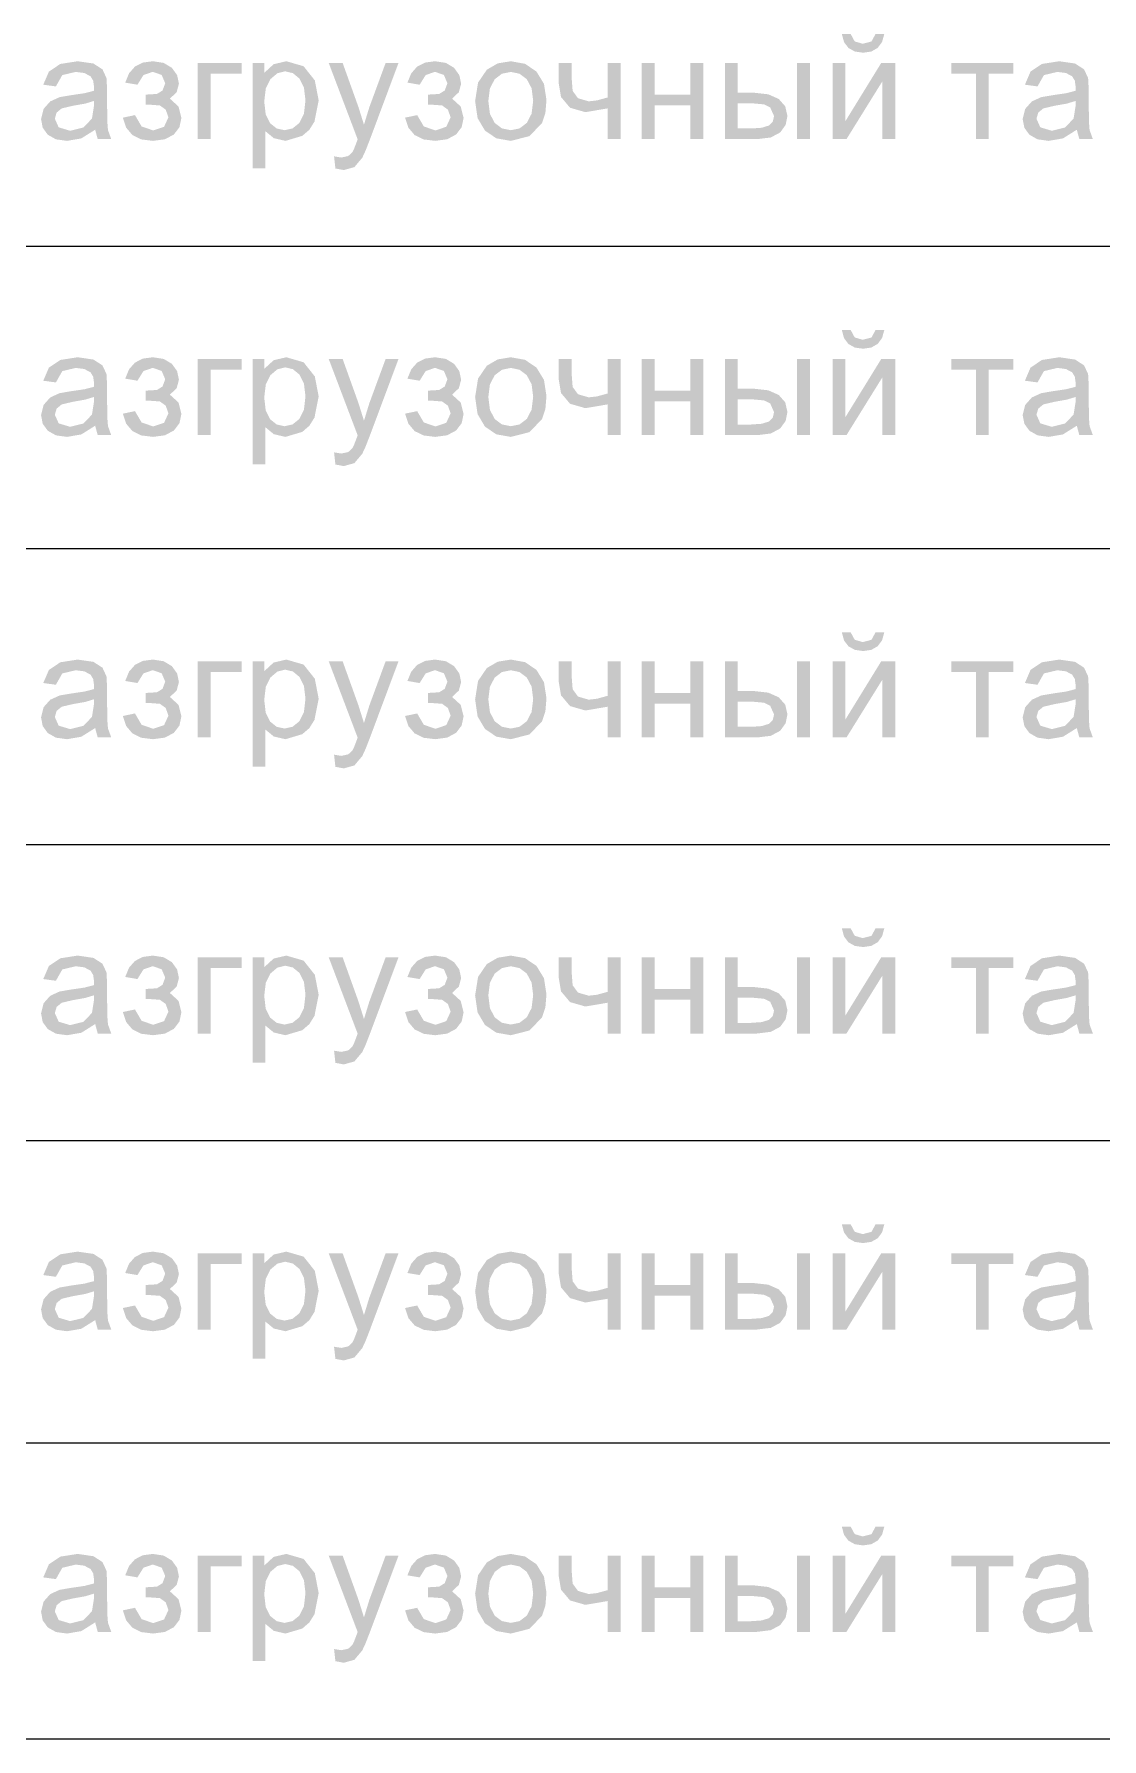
# Model space of a CAD drawing. Header units: millimetres. Extents: x 0 to 420, y 0 to 297.
# Drawn here: x 36.65 to 43.82, y 186.9 to 198.36 of the extents above; entities that cross this region are included whole.
import ezdxf

# ---------------------------------------------------------------- set-up
doc = ezdxf.new("R2010")
doc.units = ezdxf.units.MM
doc.layers.get('0').update_dxf_attribs({"linetype": 'CONTINUOUS'})

msp = doc.modelspace()

# ---------------------------------------------------------------- hatches: boundary and pattern name
at = {"true_color": 0x0000fb}
h = msp.add_hatch(color=0, dxfattribs=at)
h.paths.add_polyline_path([(42.012889, 198.166412), (42.099981, 198.166412), (42.099981, 197.776152), (42.340311, 198.166412), (42.434017, 198.166412), (42.434017, 197.654333), (42.347476, 197.654333), (42.347476, 198.042389), (42.106595, 197.654333), (42.012889, 197.654333)], flags=0)
h.paths.add_polyline_path([(42.301726, 198.36044), (42.360706, 198.36044), (42.345892, 198.30711), (42.316608, 198.267836), (42.273545, 198.243307), (42.218492, 198.235314), (42.16275, 198.243238), (42.119824, 198.267285), (42.090128, 198.306628), (42.075727, 198.36044), (42.135259, 198.36044), (42.161717, 198.311382), (42.215736, 198.295397), (42.274716, 198.310831)], flags=0)
h = msp.add_hatch(color=0, dxfattribs=at)
h.paths.add_polyline_path([(37.056344, 197.717723), (36.963189, 197.659294), (36.867278, 197.642758), (36.792588, 197.653093), (36.737742, 197.684099), (36.703773, 197.730952), (36.692542, 197.789381), (36.70963, 197.857732), (36.754279, 197.907892), (36.817117, 197.936556), (36.894287, 197.949785), (36.9851, 197.963014), (37.048627, 197.97955), (37.049179, 198.00215), (37.043046, 198.047281), (37.024925, 198.077115), (36.983171, 198.098957), (36.925706, 198.10633), (36.835307, 198.084832), (36.792312, 198.008765), (36.707425, 198.02034), (36.745459, 198.108535), (36.822078, 198.159798), (36.938384, 198.177988), (37.044769, 198.162554), (37.105403, 198.123418), (37.132412, 198.064989), (37.136822, 197.984511), (37.136822, 197.868756), (37.138131, 197.77002), (37.142334, 197.715518), (37.164383, 197.654333), (37.073432, 197.654333)], flags=0)
h.paths.add_polyline_path([(37.048627, 197.9112), (36.989579, 197.893285), (36.906965, 197.878678), (36.831449, 197.861039), (36.797273, 197.832927), (36.785147, 197.791586), (36.811054, 197.733708), (36.888224, 197.710557), (36.977521, 197.732606), (37.034847, 197.792688), (37.048627, 197.87978)], flags=0)
for points in [[(37.396625, 197.885844), (37.396625, 197.953643), (37.471591, 197.958053), (37.509073, 197.981204), (37.527264, 198.029711), (37.503561, 198.085935), (37.443479, 198.106881), (37.380985, 198.085108), (37.340402, 198.02034), (37.25827, 198.034121), (37.284195, 198.097063), (37.323865, 198.142021), (37.377178, 198.168996), (37.44403, 198.177988), (37.517135, 198.166826), (37.572463, 198.133339), (37.607465, 198.084212), (37.619316, 198.026404), (37.604089, 197.969904), (37.558683, 197.926634), (37.61656, 197.873717), (37.635853, 197.797649), (37.623175, 197.735086), (37.585692, 197.685753), (37.525334, 197.653507), (37.445132, 197.642758), (37.366774, 197.652482), (37.306915, 197.681687), (37.265453, 197.730427), (37.242285, 197.798752), (37.323865, 197.815839), (37.368514, 197.739772), (37.446786, 197.712762), (37.519546, 197.737567), (37.548761, 197.800957), (37.530571, 197.852771), (37.491435, 197.880883), (37.416469, 197.886395)], [(37.746007, 198.166412), (38.040907, 198.166412), (38.040907, 198.094754), (37.833099, 198.094754), (37.833099, 197.654333), (37.746007, 197.654333)], [(38.671407, 197.456998), (38.662037, 197.538578), (38.711646, 197.530861), (38.757397, 197.540783), (38.78606, 197.567241), (38.796878, 197.590255), (38.81307, 197.632285), (38.820787, 197.653231), (38.626208, 198.166412), (38.719914, 198.166412), (38.826299, 197.869859), (38.86323, 197.751347), (38.899059, 197.868205), (39.008751, 198.166412), (39.095292, 198.166412), (38.900713, 197.645514), (38.87267, 197.574338), (38.851655, 197.529207), (38.798738, 197.466369), (38.727631, 197.446525)], [(39.293599, 197.885844), (39.293599, 197.953643), (39.368564, 197.958053), (39.406047, 197.981204), (39.424237, 198.029711), (39.400535, 198.085935), (39.340452, 198.106881), (39.277958, 198.085108), (39.237375, 198.02034), (39.155244, 198.034121), (39.181168, 198.097063), (39.220838, 198.142021), (39.274151, 198.168996), (39.341003, 198.177988), (39.414108, 198.166826), (39.469436, 198.133339), (39.504439, 198.084212), (39.51629, 198.026404), (39.501062, 197.969904), (39.455656, 197.926634), (39.513534, 197.873717), (39.532826, 197.797649), (39.520148, 197.735086), (39.482666, 197.685753), (39.422308, 197.653507), (39.342106, 197.642758), (39.263747, 197.652482), (39.203888, 197.681687), (39.162427, 197.730427), (39.139258, 197.798752), (39.220838, 197.815839), (39.265487, 197.739772), (39.343759, 197.712762), (39.41652, 197.737567), (39.445734, 197.800957), (39.427544, 197.852771), (39.388408, 197.880883), (39.313442, 197.886395)], [(40.171777, 198.166412), (40.258869, 198.166412), (40.258869, 198.069398), (40.266035, 197.978448), (40.301864, 197.92939), (40.373522, 197.908444), (40.429746, 197.914783), (40.500853, 197.934351), (40.500853, 198.166412), (40.587945, 198.166412), (40.587945, 197.654333), (40.500853, 197.654333), (40.500853, 197.861039), (40.351473, 197.835683), (40.248396, 197.865449), (40.187762, 197.937658), (40.171777, 198.032467)], [(40.730282, 198.166412), (40.817374, 198.166412), (40.817374, 197.953643), (41.057704, 197.953643), (41.057704, 198.166412), (41.144796, 198.166412), (41.144796, 197.654333), (41.057704, 197.654333), (41.057704, 197.881434), (40.817374, 197.881434), (40.817374, 197.654333), (40.730282, 197.654333)], [(42.811042, 198.166412), (43.227209, 198.166412), (43.227209, 198.094754), (43.062396, 198.094754), (43.062396, 197.654333), (42.976406, 197.654333), (42.976406, 198.094754), (42.811042, 198.094754)], [(37.396625, 195.896177), (37.396625, 195.963977), (37.471591, 195.968386), (37.509073, 195.991537), (37.527264, 196.040044), (37.503561, 196.096268), (37.443479, 196.117214), (37.380985, 196.095441), (37.340402, 196.030674), (37.25827, 196.044454), (37.284195, 196.107396), (37.323865, 196.152354), (37.377178, 196.179329), (37.44403, 196.188321), (37.517135, 196.177159), (37.572463, 196.143673), (37.607465, 196.094546), (37.619316, 196.036737), (37.604089, 195.980237), (37.558683, 195.936967), (37.61656, 195.88405), (37.635853, 195.807983), (37.623175, 195.74542), (37.585692, 195.696086), (37.525334, 195.66384), (37.445132, 195.653091), (37.366774, 195.662815), (37.306915, 195.692021), (37.265453, 195.74076), (37.242285, 195.809085), (37.323865, 195.826173), (37.368514, 195.750105), (37.446786, 195.723095), (37.519546, 195.7479), (37.548761, 195.81129), (37.530571, 195.863104), (37.491435, 195.891216), (37.416469, 195.896728)], [(37.746007, 196.176746), (38.040907, 196.176746), (38.040907, 196.105088), (37.833099, 196.105088), (37.833099, 195.664667), (37.746007, 195.664667)], [(38.671407, 195.467332), (38.662037, 195.548911), (38.711646, 195.541194), (38.757397, 195.551116), (38.78606, 195.577575), (38.796878, 195.600588), (38.81307, 195.642618), (38.820787, 195.663564), (38.626208, 196.176746), (38.719914, 196.176746), (38.826299, 195.880192), (38.86323, 195.761681), (38.899059, 195.878538), (39.008751, 196.176746), (39.095292, 196.176746), (38.900713, 195.655847), (38.87267, 195.584672), (38.851655, 195.539541), (38.798738, 195.476702), (38.727631, 195.456859)], [(39.293599, 195.896177), (39.293599, 195.963977), (39.368564, 195.968386), (39.406047, 195.991537), (39.424237, 196.040044), (39.400535, 196.096268), (39.340452, 196.117214), (39.277958, 196.095441), (39.237375, 196.030674), (39.155244, 196.044454), (39.181168, 196.107396), (39.220838, 196.152354), (39.274151, 196.179329), (39.341003, 196.188321), (39.414108, 196.177159), (39.469436, 196.143673), (39.504439, 196.094546), (39.51629, 196.036737), (39.501062, 195.980237), (39.455656, 195.936967), (39.513534, 195.88405), (39.532826, 195.807983), (39.520148, 195.74542), (39.482666, 195.696086), (39.422308, 195.66384), (39.342106, 195.653091), (39.263747, 195.662815), (39.203888, 195.692021), (39.162427, 195.74076), (39.139258, 195.809085), (39.220838, 195.826173), (39.265487, 195.750105), (39.343759, 195.723095), (39.41652, 195.7479), (39.445734, 195.81129), (39.427544, 195.863104), (39.388408, 195.891216), (39.313442, 195.896728)], [(40.171777, 196.176746), (40.258869, 196.176746), (40.258869, 196.079732), (40.266035, 195.988781), (40.301864, 195.939723), (40.373522, 195.918777), (40.429746, 195.925116), (40.500853, 195.944684), (40.500853, 196.176746), (40.587945, 196.176746), (40.587945, 195.664667), (40.500853, 195.664667), (40.500853, 195.871372), (40.351473, 195.846016), (40.248396, 195.875782), (40.187762, 195.947991), (40.171777, 196.0428)], [(40.730282, 196.176746), (40.817374, 196.176746), (40.817374, 195.963977), (41.057704, 195.963977), (41.057704, 196.176746), (41.144796, 196.176746), (41.144796, 195.664667), (41.057704, 195.664667), (41.057704, 195.891767), (40.817374, 195.891767), (40.817374, 195.664667), (40.730282, 195.664667)], [(42.811042, 196.176746), (43.227209, 196.176746), (43.227209, 196.105088), (43.062396, 196.105088), (43.062396, 195.664667), (42.976406, 195.664667), (42.976406, 196.105088), (42.811042, 196.105088)], [(37.396625, 193.864177), (37.396625, 193.931977), (37.471591, 193.936386), (37.509073, 193.959537), (37.527264, 194.008044), (37.503561, 194.064268), (37.443479, 194.085214), (37.380985, 194.063441), (37.340402, 193.998674), (37.25827, 194.012454), (37.284195, 194.075396), (37.323865, 194.120354), (37.377178, 194.147329), (37.44403, 194.156321), (37.517135, 194.145159), (37.572463, 194.111673), (37.607465, 194.062546), (37.619316, 194.004737), (37.604089, 193.948237), (37.558683, 193.904967), (37.61656, 193.85205), (37.635853, 193.775983), (37.623175, 193.71342), (37.585692, 193.664086), (37.525334, 193.63184), (37.445132, 193.621091), (37.366774, 193.630815), (37.306915, 193.660021), (37.265453, 193.70876), (37.242285, 193.777085), (37.323865, 193.794173), (37.368514, 193.718105), (37.446786, 193.691095), (37.519546, 193.7159), (37.548761, 193.77929), (37.530571, 193.831104), (37.491435, 193.859216), (37.416469, 193.864728)], [(37.746007, 194.144746), (38.040907, 194.144746), (38.040907, 194.073088), (37.833099, 194.073088), (37.833099, 193.632667), (37.746007, 193.632667)], [(38.671407, 193.435332), (38.662037, 193.516911), (38.711646, 193.509194), (38.757397, 193.519116), (38.78606, 193.545575), (38.796878, 193.568588), (38.81307, 193.610618), (38.820787, 193.631564), (38.626208, 194.144746), (38.719914, 194.144746), (38.826299, 193.848192), (38.86323, 193.729681), (38.899059, 193.846538), (39.008751, 194.144746), (39.095292, 194.144746), (38.900713, 193.623847), (38.87267, 193.552672), (38.851655, 193.507541), (38.798738, 193.444702), (38.727631, 193.424859)], [(39.293599, 193.864177), (39.293599, 193.931977), (39.368564, 193.936386), (39.406047, 193.959537), (39.424237, 194.008044), (39.400535, 194.064268), (39.340452, 194.085214), (39.277958, 194.063441), (39.237375, 193.998674), (39.155244, 194.012454), (39.181168, 194.075396), (39.220838, 194.120354), (39.274151, 194.147329), (39.341003, 194.156321), (39.414108, 194.145159), (39.469436, 194.111673), (39.504439, 194.062546), (39.51629, 194.004737), (39.501062, 193.948237), (39.455656, 193.904967), (39.513534, 193.85205), (39.532826, 193.775983), (39.520148, 193.71342), (39.482666, 193.664086), (39.422308, 193.63184), (39.342106, 193.621091), (39.263747, 193.630815), (39.203888, 193.660021), (39.162427, 193.70876), (39.139258, 193.777085), (39.220838, 193.794173), (39.265487, 193.718105), (39.343759, 193.691095), (39.41652, 193.7159), (39.445734, 193.77929), (39.427544, 193.831104), (39.388408, 193.859216), (39.313442, 193.864728)], [(40.171777, 194.144746), (40.258869, 194.144746), (40.258869, 194.047732), (40.266035, 193.956781), (40.301864, 193.907723), (40.373522, 193.886777), (40.429746, 193.893116), (40.500853, 193.912684), (40.500853, 194.144746), (40.587945, 194.144746), (40.587945, 193.632667), (40.500853, 193.632667), (40.500853, 193.839372), (40.351473, 193.814016), (40.248396, 193.843782), (40.187762, 193.915991), (40.171777, 194.0108)], [(40.730282, 194.144746), (40.817374, 194.144746), (40.817374, 193.931977), (41.057704, 193.931977), (41.057704, 194.144746), (41.144796, 194.144746), (41.144796, 193.632667), (41.057704, 193.632667), (41.057704, 193.859767), (40.817374, 193.859767), (40.817374, 193.632667), (40.730282, 193.632667)], [(42.811042, 194.144746), (43.227209, 194.144746), (43.227209, 194.073088), (43.062396, 194.073088), (43.062396, 193.632667), (42.976406, 193.632667), (42.976406, 194.073088), (42.811042, 194.073088)], [(37.396625, 191.87451), (37.396625, 191.94231), (37.471591, 191.94672), (37.509073, 191.969871), (37.527264, 192.018378), (37.503561, 192.074602), (37.443479, 192.095548), (37.380985, 192.073775), (37.340402, 192.009007), (37.25827, 192.022787), (37.284195, 192.085729), (37.323865, 192.130688), (37.377178, 192.157663), (37.44403, 192.166655), (37.517135, 192.155492), (37.572463, 192.122006), (37.607465, 192.072879), (37.619316, 192.01507), (37.604089, 191.958571), (37.558683, 191.9153), (37.61656, 191.862384), (37.635853, 191.786316), (37.623175, 191.723753), (37.585692, 191.674419), (37.525334, 191.642173), (37.445132, 191.631424), (37.366774, 191.641148), (37.306915, 191.670354), (37.265453, 191.719094), (37.242285, 191.787418), (37.323865, 191.804506), (37.368514, 191.728438), (37.446786, 191.701429), (37.519546, 191.726234), (37.548761, 191.789623), (37.530571, 191.841437), (37.491435, 191.869549), (37.416469, 191.875062)], [(39.293599, 191.87451), (39.293599, 191.94231), (39.368564, 191.94672), (39.406047, 191.969871), (39.424237, 192.018378), (39.400535, 192.074602), (39.340452, 192.095548), (39.277958, 192.073775), (39.237375, 192.009007), (39.155244, 192.022787), (39.181168, 192.085729), (39.220838, 192.130688), (39.274151, 192.157663), (39.341003, 192.166655), (39.414108, 192.155492), (39.469436, 192.122006), (39.504439, 192.072879), (39.51629, 192.01507), (39.501062, 191.958571), (39.455656, 191.9153), (39.513534, 191.862384), (39.532826, 191.786316), (39.520148, 191.723753), (39.482666, 191.674419), (39.422308, 191.642173), (39.342106, 191.631424), (39.263747, 191.641148), (39.203888, 191.670354), (39.162427, 191.719094), (39.139258, 191.787418), (39.220838, 191.804506), (39.265487, 191.728438), (39.343759, 191.701429), (39.41652, 191.726234), (39.445734, 191.789623), (39.427544, 191.841437), (39.388408, 191.869549), (39.313442, 191.875062)], [(37.746007, 192.155079), (38.040907, 192.155079), (38.040907, 192.083421), (37.833099, 192.083421), (37.833099, 191.643), (37.746007, 191.643)], [(38.671407, 191.445665), (38.662037, 191.527245), (38.711646, 191.519528), (38.757397, 191.52945), (38.78606, 191.555908), (38.796878, 191.578921), (38.81307, 191.620951), (38.820787, 191.641898), (38.626208, 192.155079), (38.719914, 192.155079), (38.826299, 191.858525), (38.86323, 191.740014), (38.899059, 191.856872), (39.008751, 192.155079), (39.095292, 192.155079), (38.900713, 191.634181), (38.87267, 191.563005), (38.851655, 191.517874), (38.798738, 191.455036), (38.727631, 191.435192)], [(40.171777, 192.155079), (40.258869, 192.155079), (40.258869, 192.058065), (40.266035, 191.967115), (40.301864, 191.918056), (40.373522, 191.89711), (40.429746, 191.903449), (40.500853, 191.923017), (40.500853, 192.155079), (40.587945, 192.155079), (40.587945, 191.643), (40.500853, 191.643), (40.500853, 191.849706), (40.351473, 191.82435), (40.248396, 191.854115), (40.187762, 191.926325), (40.171777, 192.021134)], [(40.730282, 192.155079), (40.817374, 192.155079), (40.817374, 191.94231), (41.057704, 191.94231), (41.057704, 192.155079), (41.144796, 192.155079), (41.144796, 191.643), (41.057704, 191.643), (41.057704, 191.870101), (40.817374, 191.870101), (40.817374, 191.643), (40.730282, 191.643)], [(42.811042, 192.155079), (43.227209, 192.155079), (43.227209, 192.083421), (43.062396, 192.083421), (43.062396, 191.643), (42.976406, 191.643), (42.976406, 192.083421), (42.811042, 192.083421)], [(37.396625, 189.884844), (37.396625, 189.952643), (37.471591, 189.957053), (37.509073, 189.980204), (37.527264, 190.028711), (37.503561, 190.084935), (37.443479, 190.105881), (37.380985, 190.084108), (37.340402, 190.01934), (37.25827, 190.033121), (37.284195, 190.096063), (37.323865, 190.141021), (37.377178, 190.167996), (37.44403, 190.176988), (37.517135, 190.165826), (37.572463, 190.132339), (37.607465, 190.083212), (37.619316, 190.025404), (37.604089, 189.968904), (37.558683, 189.925634), (37.61656, 189.872717), (37.635853, 189.796649), (37.623175, 189.734086), (37.585692, 189.684753), (37.525334, 189.652507), (37.445132, 189.641758), (37.366774, 189.651482), (37.306915, 189.680687), (37.265453, 189.729427), (37.242285, 189.797752), (37.323865, 189.814839), (37.368514, 189.738772), (37.446786, 189.711762), (37.519546, 189.736567), (37.548761, 189.799957), (37.530571, 189.851771), (37.491435, 189.879883), (37.416469, 189.885395)], [(37.746007, 190.165412), (38.040907, 190.165412), (38.040907, 190.093754), (37.833099, 190.093754), (37.833099, 189.653333), (37.746007, 189.653333)], [(38.671407, 189.455998), (38.662037, 189.537578), (38.711646, 189.529861), (38.757397, 189.539783), (38.78606, 189.566241), (38.796878, 189.589255), (38.81307, 189.631285), (38.820787, 189.652231), (38.626208, 190.165412), (38.719914, 190.165412), (38.826299, 189.868859), (38.86323, 189.750347), (38.899059, 189.867205), (39.008751, 190.165412), (39.095292, 190.165412), (38.900713, 189.644514), (38.87267, 189.573338), (38.851655, 189.528207), (38.798738, 189.465369), (38.727631, 189.445525)], [(39.293599, 189.884844), (39.293599, 189.952643), (39.368564, 189.957053), (39.406047, 189.980204), (39.424237, 190.028711), (39.400535, 190.084935), (39.340452, 190.105881), (39.277958, 190.084108), (39.237375, 190.01934), (39.155244, 190.033121), (39.181168, 190.096063), (39.220838, 190.141021), (39.274151, 190.167996), (39.341003, 190.176988), (39.414108, 190.165826), (39.469436, 190.132339), (39.504439, 190.083212), (39.51629, 190.025404), (39.501062, 189.968904), (39.455656, 189.925634), (39.513534, 189.872717), (39.532826, 189.796649), (39.520148, 189.734086), (39.482666, 189.684753), (39.422308, 189.652507), (39.342106, 189.641758), (39.263747, 189.651482), (39.203888, 189.680687), (39.162427, 189.729427), (39.139258, 189.797752), (39.220838, 189.814839), (39.265487, 189.738772), (39.343759, 189.711762), (39.41652, 189.736567), (39.445734, 189.799957), (39.427544, 189.851771), (39.388408, 189.879883), (39.313442, 189.885395)], [(40.171777, 190.165412), (40.258869, 190.165412), (40.258869, 190.068398), (40.266035, 189.977448), (40.301864, 189.92839), (40.373522, 189.907444), (40.429746, 189.913783), (40.500853, 189.933351), (40.500853, 190.165412), (40.587945, 190.165412), (40.587945, 189.653333), (40.500853, 189.653333), (40.500853, 189.860039), (40.351473, 189.834683), (40.248396, 189.864449), (40.187762, 189.936658), (40.171777, 190.031467)], [(40.730282, 190.165412), (40.817374, 190.165412), (40.817374, 189.952643), (41.057704, 189.952643), (41.057704, 190.165412), (41.144796, 190.165412), (41.144796, 189.653333), (41.057704, 189.653333), (41.057704, 189.880434), (40.817374, 189.880434), (40.817374, 189.653333), (40.730282, 189.653333)], [(42.811042, 190.165412), (43.227209, 190.165412), (43.227209, 190.093754), (43.062396, 190.093754), (43.062396, 189.653333), (42.976406, 189.653333), (42.976406, 190.093754), (42.811042, 190.093754)], [(37.396625, 187.852844), (37.396625, 187.920643), (37.471591, 187.925053), (37.509073, 187.948204), (37.527264, 187.996711), (37.503561, 188.052935), (37.443479, 188.073881), (37.380985, 188.052108), (37.340402, 187.98734), (37.25827, 188.001121), (37.284195, 188.064063), (37.323865, 188.109021), (37.377178, 188.135996), (37.44403, 188.144988), (37.517135, 188.133826), (37.572463, 188.100339), (37.607465, 188.051212), (37.619316, 187.993404), (37.604089, 187.936904), (37.558683, 187.893634), (37.61656, 187.840717), (37.635853, 187.764649), (37.623175, 187.702086), (37.585692, 187.652753), (37.525334, 187.620507), (37.445132, 187.609758), (37.366774, 187.619482), (37.306915, 187.648687), (37.265453, 187.697427), (37.242285, 187.765752), (37.323865, 187.782839), (37.368514, 187.706772), (37.446786, 187.679762), (37.519546, 187.704567), (37.548761, 187.767957), (37.530571, 187.819771), (37.491435, 187.847883), (37.416469, 187.853395)], [(37.746007, 188.133412), (38.040907, 188.133412), (38.040907, 188.061754), (37.833099, 188.061754), (37.833099, 187.621333), (37.746007, 187.621333)], [(38.671407, 187.423998), (38.662037, 187.505578), (38.711646, 187.497861), (38.757397, 187.507783), (38.78606, 187.534241), (38.796878, 187.557255), (38.81307, 187.599285), (38.820787, 187.620231), (38.626208, 188.133412), (38.719914, 188.133412), (38.826299, 187.836859), (38.86323, 187.718347), (38.899059, 187.835205), (39.008751, 188.133412), (39.095292, 188.133412), (38.900713, 187.612514), (38.87267, 187.541338), (38.851655, 187.496207), (38.798738, 187.433369), (38.727631, 187.413525)], [(39.293599, 187.852844), (39.293599, 187.920643), (39.368564, 187.925053), (39.406047, 187.948204), (39.424237, 187.996711), (39.400535, 188.052935), (39.340452, 188.073881), (39.277958, 188.052108), (39.237375, 187.98734), (39.155244, 188.001121), (39.181168, 188.064063), (39.220838, 188.109021), (39.274151, 188.135996), (39.341003, 188.144988), (39.414108, 188.133826), (39.469436, 188.100339), (39.504439, 188.051212), (39.51629, 187.993404), (39.501062, 187.936904), (39.455656, 187.893634), (39.513534, 187.840717), (39.532826, 187.764649), (39.520148, 187.702086), (39.482666, 187.652753), (39.422308, 187.620507), (39.342106, 187.609758), (39.263747, 187.619482), (39.203888, 187.648687), (39.162427, 187.697427), (39.139258, 187.765752), (39.220838, 187.782839), (39.265487, 187.706772), (39.343759, 187.679762), (39.41652, 187.704567), (39.445734, 187.767957), (39.427544, 187.819771), (39.388408, 187.847883), (39.313442, 187.853395)], [(40.171777, 188.133412), (40.258869, 188.133412), (40.258869, 188.036398), (40.266035, 187.945448), (40.301864, 187.89639), (40.373522, 187.875444), (40.429746, 187.881783), (40.500853, 187.901351), (40.500853, 188.133412), (40.587945, 188.133412), (40.587945, 187.621333), (40.500853, 187.621333), (40.500853, 187.828039), (40.351473, 187.802683), (40.248396, 187.832449), (40.187762, 187.904658), (40.171777, 187.999467)], [(40.730282, 188.133412), (40.817374, 188.133412), (40.817374, 187.920643), (41.057704, 187.920643), (41.057704, 188.133412), (41.144796, 188.133412), (41.144796, 187.621333), (41.057704, 187.621333), (41.057704, 187.848434), (40.817374, 187.848434), (40.817374, 187.621333), (40.730282, 187.621333)], [(42.811042, 188.133412), (43.227209, 188.133412), (43.227209, 188.061754), (43.062396, 188.061754), (43.062396, 187.621333), (42.976406, 187.621333), (42.976406, 188.061754), (42.811042, 188.061754)]]:
    msp.add_hatch(color=0, dxfattribs=at).paths.add_polyline_path(points, flags=0)
h = msp.add_hatch(color=0, dxfattribs=at)
h.paths.add_polyline_path([(38.113947, 197.458101), (38.113947, 198.166412), (38.193322, 198.166412), (38.193322, 198.100266), (38.256161, 198.158144), (38.341599, 198.177988), (38.457355, 198.144364), (38.532871, 198.049003), (38.558778, 197.914507), (38.530666, 197.772845), (38.496008, 197.717172), (38.448535, 197.676382), (38.335536, 197.642758), (38.257263, 197.660948), (38.201039, 197.70725), (38.201039, 197.458101)], flags=0)
h.paths.add_polyline_path([(38.192771, 197.907341), (38.202693, 197.821283), (38.232459, 197.761269), (38.276625, 197.72606), (38.329473, 197.714416), (38.383216, 197.726474), (38.428691, 197.762923), (38.459697, 197.825348), (38.470032, 197.915058), (38.459835, 198.00029), (38.429794, 198.06113), (38.38549, 198.097855), (38.333331, 198.110188), (38.281172, 198.097097), (38.235215, 198.058374), (38.203244, 197.99464)], flags=0)
h = msp.add_hatch(color=0, dxfattribs=at)
h.paths.add_polyline_path([(39.610459, 197.910648), (39.630027, 198.034327), (39.689283, 198.121213), (39.762525, 198.163656), (39.850237, 198.177988), (39.946218, 198.160625), (40.022768, 198.108535), (40.073135, 198.026197), (40.090016, 197.917814), (40.082575, 197.829069), (40.060251, 197.76182), (39.974261, 197.674177), (39.850237, 197.642758), (39.753086, 197.659845), (39.676605, 197.71166), (39.626995, 197.795651)], flags=0)
h.paths.add_polyline_path([(39.699204, 197.910648), (39.709953, 197.824177), (39.742199, 197.762923), (39.790637, 197.726474), (39.850237, 197.714416), (39.909355, 197.726543), (39.957724, 197.763474), (39.989971, 197.825417), (40.000719, 197.913405), (39.989971, 197.9965), (39.957724, 198.057272), (39.909355, 198.093996), (39.850237, 198.10633), (39.790637, 198.093996), (39.742199, 198.057272), (39.709953, 197.996156)], flags=0)
h = msp.add_hatch(color=0, dxfattribs=at)
h.paths.add_polyline_path([(41.774837, 198.166412), (41.861378, 198.166412), (41.861378, 197.654333), (41.774837, 197.654333)], flags=0)
h.paths.add_polyline_path([(41.289216, 198.166412), (41.375757, 198.166412), (41.375757, 197.966321), (41.486, 197.966321), (41.581085, 197.95571), (41.651365, 197.924429), (41.695048, 197.874957), (41.709793, 197.809776), (41.697529, 197.7499), (41.661286, 197.699533), (41.598034, 197.665564), (41.505844, 197.654333), (41.289216, 197.654333)], flags=0)
h.paths.add_polyline_path([(41.375757, 197.725991), (41.467259, 197.725991), (41.537539, 197.730952), (41.584668, 197.745835), (41.610988, 197.771742), (41.619945, 197.809225), (41.593487, 197.868205), (41.551663, 197.888049), (41.478834, 197.894663), (41.375757, 197.894663)], flags=0)
h = msp.add_hatch(color=0, dxfattribs=at)
h.paths.add_polyline_path([(43.654864, 197.717723), (43.561708, 197.659294), (43.465797, 197.642758), (43.391107, 197.653093), (43.336261, 197.684099), (43.302292, 197.730952), (43.291061, 197.789381), (43.308149, 197.857732), (43.352798, 197.907892), (43.415636, 197.936556), (43.492806, 197.949785), (43.583619, 197.963014), (43.647146, 197.97955), (43.647698, 198.00215), (43.641565, 198.047281), (43.623444, 198.077115), (43.58169, 198.098957), (43.524225, 198.10633), (43.433826, 198.084832), (43.390831, 198.008765), (43.305944, 198.02034), (43.343978, 198.108535), (43.420597, 198.159798), (43.536903, 198.177988), (43.643288, 198.162554), (43.703922, 198.123418), (43.730931, 198.064989), (43.735341, 197.984511), (43.735341, 197.868756), (43.73665, 197.77002), (43.740853, 197.715518), (43.762902, 197.654333), (43.671951, 197.654333)], flags=0)
h.paths.add_polyline_path([(43.647146, 197.9112), (43.588098, 197.893285), (43.505484, 197.878678), (43.429968, 197.861039), (43.395792, 197.832927), (43.383666, 197.791586), (43.409573, 197.733708), (43.486743, 197.710557), (43.57604, 197.732606), (43.633366, 197.792688), (43.647146, 197.87978)], flags=0)
h = msp.add_hatch(color=0, dxfattribs=at)
h.paths.add_polyline_path([(42.012889, 196.176746), (42.099981, 196.176746), (42.099981, 195.786485), (42.340311, 196.176746), (42.434017, 196.176746), (42.434017, 195.664667), (42.347476, 195.664667), (42.347476, 196.052722), (42.106595, 195.664667), (42.012889, 195.664667)], flags=0)
h.paths.add_polyline_path([(42.301726, 196.370773), (42.360706, 196.370773), (42.345892, 196.317443), (42.316608, 196.278169), (42.273545, 196.25364), (42.218492, 196.245648), (42.16275, 196.253571), (42.119824, 196.277618), (42.090128, 196.316961), (42.075727, 196.370773), (42.135259, 196.370773), (42.161717, 196.321715), (42.215736, 196.30573), (42.274716, 196.321164)], flags=0)
h = msp.add_hatch(color=0, dxfattribs=at)
h.paths.add_polyline_path([(37.056344, 195.728056), (36.963189, 195.669628), (36.867278, 195.653091), (36.792588, 195.663426), (36.737742, 195.694432), (36.703773, 195.741286), (36.692542, 195.799714), (36.70963, 195.868065), (36.754279, 195.918226), (36.817117, 195.946889), (36.894287, 195.960118), (36.9851, 195.973347), (37.048627, 195.989884), (37.049179, 196.012484), (37.043046, 196.057614), (37.024925, 196.087449), (36.983171, 196.109291), (36.925706, 196.116663), (36.835307, 196.095166), (36.792312, 196.019098), (36.707425, 196.030674), (36.745459, 196.118868), (36.822078, 196.170131), (36.938384, 196.188321), (37.044769, 196.172887), (37.105403, 196.133751), (37.132412, 196.075322), (37.136822, 195.994845), (37.136822, 195.879089), (37.138131, 195.780353), (37.142334, 195.725852), (37.164383, 195.664667), (37.073432, 195.664667)], flags=0)
h.paths.add_polyline_path([(37.048627, 195.921533), (36.989579, 195.903618), (36.906965, 195.889011), (36.831449, 195.871372), (36.797273, 195.84326), (36.785147, 195.801919), (36.811054, 195.744042), (36.888224, 195.720891), (36.977521, 195.742939), (37.034847, 195.803022), (37.048627, 195.890114)], flags=0)
h = msp.add_hatch(color=0, dxfattribs=at)
h.paths.add_polyline_path([(38.113947, 195.468434), (38.113947, 196.176746), (38.193322, 196.176746), (38.193322, 196.1106), (38.256161, 196.168477), (38.341599, 196.188321), (38.457355, 196.154697), (38.532871, 196.059337), (38.558778, 195.92484), (38.530666, 195.783178), (38.496008, 195.727505), (38.448535, 195.686715), (38.335536, 195.653091), (38.257263, 195.671281), (38.201039, 195.717583), (38.201039, 195.468434)], flags=0)
h.paths.add_polyline_path([(38.192771, 195.917674), (38.202693, 195.831616), (38.232459, 195.771602), (38.276625, 195.736394), (38.329473, 195.724749), (38.383216, 195.736807), (38.428691, 195.773256), (38.459697, 195.835681), (38.470032, 195.925391), (38.459835, 196.010623), (38.429794, 196.071464), (38.38549, 196.108188), (38.333331, 196.120522), (38.281172, 196.10743), (38.235215, 196.068707), (38.203244, 196.004973)], flags=0)
h = msp.add_hatch(color=0, dxfattribs=at)
h.paths.add_polyline_path([(39.610459, 195.920982), (39.630027, 196.044661), (39.689283, 196.131546), (39.762525, 196.17399), (39.850237, 196.188321), (39.946218, 196.170958), (40.022768, 196.118868), (40.073135, 196.03653), (40.090016, 195.928148), (40.082575, 195.839402), (40.060251, 195.772154), (39.974261, 195.68451), (39.850237, 195.653091), (39.753086, 195.670179), (39.676605, 195.721993), (39.626995, 195.805984)], flags=0)
h.paths.add_polyline_path([(39.699204, 195.920982), (39.709953, 195.83451), (39.742199, 195.773256), (39.790637, 195.736807), (39.850237, 195.724749), (39.909355, 195.736876), (39.957724, 195.773807), (39.989971, 195.83575), (40.000719, 195.923738), (39.989971, 196.006834), (39.957724, 196.067605), (39.909355, 196.10433), (39.850237, 196.116663), (39.790637, 196.10433), (39.742199, 196.067605), (39.709953, 196.006489)], flags=0)
h = msp.add_hatch(color=0, dxfattribs=at)
h.paths.add_polyline_path([(41.774837, 196.176746), (41.861378, 196.176746), (41.861378, 195.664667), (41.774837, 195.664667)], flags=0)
h.paths.add_polyline_path([(41.289216, 196.176746), (41.375757, 196.176746), (41.375757, 195.976655), (41.486, 195.976655), (41.581085, 195.966044), (41.651365, 195.934762), (41.695048, 195.885291), (41.709793, 195.820109), (41.697529, 195.760234), (41.661286, 195.709866), (41.598034, 195.675898), (41.505844, 195.664667), (41.289216, 195.664667)], flags=0)
h.paths.add_polyline_path([(41.375757, 195.736325), (41.467259, 195.736325), (41.537539, 195.741286), (41.584668, 195.756168), (41.610988, 195.782076), (41.619945, 195.819558), (41.593487, 195.878538), (41.551663, 195.898382), (41.478834, 195.904997), (41.375757, 195.904997)], flags=0)
h = msp.add_hatch(color=0, dxfattribs=at)
h.paths.add_polyline_path([(43.654864, 195.728056), (43.561708, 195.669628), (43.465797, 195.653091), (43.391107, 195.663426), (43.336261, 195.694432), (43.302292, 195.741286), (43.291061, 195.799714), (43.308149, 195.868065), (43.352798, 195.918226), (43.415636, 195.946889), (43.492806, 195.960118), (43.583619, 195.973347), (43.647146, 195.989884), (43.647698, 196.012484), (43.641565, 196.057614), (43.623444, 196.087449), (43.58169, 196.109291), (43.524225, 196.116663), (43.433826, 196.095166), (43.390831, 196.019098), (43.305944, 196.030674), (43.343978, 196.118868), (43.420597, 196.170131), (43.536903, 196.188321), (43.643288, 196.172887), (43.703922, 196.133751), (43.730931, 196.075322), (43.735341, 195.994845), (43.735341, 195.879089), (43.73665, 195.780353), (43.740853, 195.725852), (43.762902, 195.664667), (43.671951, 195.664667)], flags=0)
h.paths.add_polyline_path([(43.647146, 195.921533), (43.588098, 195.903618), (43.505484, 195.889011), (43.429968, 195.871372), (43.395792, 195.84326), (43.383666, 195.801919), (43.409573, 195.744042), (43.486743, 195.720891), (43.57604, 195.742939), (43.633366, 195.803022), (43.647146, 195.890114)], flags=0)
h = msp.add_hatch(color=0, dxfattribs=at)
h.paths.add_polyline_path([(42.012889, 194.144746), (42.099981, 194.144746), (42.099981, 193.754485), (42.340311, 194.144746), (42.434017, 194.144746), (42.434017, 193.632667), (42.347476, 193.632667), (42.347476, 194.020722), (42.106595, 193.632667), (42.012889, 193.632667)], flags=0)
h.paths.add_polyline_path([(42.301726, 194.338773), (42.360706, 194.338773), (42.345892, 194.285443), (42.316608, 194.246169), (42.273545, 194.22164), (42.218492, 194.213648), (42.16275, 194.221571), (42.119824, 194.245618), (42.090128, 194.284961), (42.075727, 194.338773), (42.135259, 194.338773), (42.161717, 194.289715), (42.215736, 194.27373), (42.274716, 194.289164)], flags=0)
h = msp.add_hatch(color=0, dxfattribs=at)
h.paths.add_polyline_path([(37.056344, 193.696056), (36.963189, 193.637628), (36.867278, 193.621091), (36.792588, 193.631426), (36.737742, 193.662432), (36.703773, 193.709286), (36.692542, 193.767714), (36.70963, 193.836065), (36.754279, 193.886226), (36.817117, 193.914889), (36.894287, 193.928118), (36.9851, 193.941347), (37.048627, 193.957884), (37.049179, 193.980484), (37.043046, 194.025614), (37.024925, 194.055449), (36.983171, 194.077291), (36.925706, 194.084663), (36.835307, 194.063166), (36.792312, 193.987098), (36.707425, 193.998674), (36.745459, 194.086868), (36.822078, 194.138131), (36.938384, 194.156321), (37.044769, 194.140887), (37.105403, 194.101751), (37.132412, 194.043322), (37.136822, 193.962845), (37.136822, 193.847089), (37.138131, 193.748353), (37.142334, 193.693852), (37.164383, 193.632667), (37.073432, 193.632667)], flags=0)
h.paths.add_polyline_path([(37.048627, 193.889533), (36.989579, 193.871618), (36.906965, 193.857011), (36.831449, 193.839372), (36.797273, 193.81126), (36.785147, 193.769919), (36.811054, 193.712042), (36.888224, 193.688891), (36.977521, 193.710939), (37.034847, 193.771022), (37.048627, 193.858114)], flags=0)
h = msp.add_hatch(color=0, dxfattribs=at)
h.paths.add_polyline_path([(38.113947, 193.436434), (38.113947, 194.144746), (38.193322, 194.144746), (38.193322, 194.0786), (38.256161, 194.136477), (38.341599, 194.156321), (38.457355, 194.122697), (38.532871, 194.027337), (38.558778, 193.89284), (38.530666, 193.751178), (38.496008, 193.695505), (38.448535, 193.654715), (38.335536, 193.621091), (38.257263, 193.639281), (38.201039, 193.685583), (38.201039, 193.436434)], flags=0)
h.paths.add_polyline_path([(38.192771, 193.885674), (38.202693, 193.799616), (38.232459, 193.739602), (38.276625, 193.704394), (38.329473, 193.692749), (38.383216, 193.704807), (38.428691, 193.741256), (38.459697, 193.803681), (38.470032, 193.893391), (38.459835, 193.978623), (38.429794, 194.039464), (38.38549, 194.076188), (38.333331, 194.088522), (38.281172, 194.07543), (38.235215, 194.036707), (38.203244, 193.972973)], flags=0)
h = msp.add_hatch(color=0, dxfattribs=at)
h.paths.add_polyline_path([(39.610459, 193.888982), (39.630027, 194.012661), (39.689283, 194.099546), (39.762525, 194.14199), (39.850237, 194.156321), (39.946218, 194.138958), (40.022768, 194.086868), (40.073135, 194.00453), (40.090016, 193.896148), (40.082575, 193.807402), (40.060251, 193.740154), (39.974261, 193.65251), (39.850237, 193.621091), (39.753086, 193.638179), (39.676605, 193.689993), (39.626995, 193.773984)], flags=0)
h.paths.add_polyline_path([(39.699204, 193.888982), (39.709953, 193.80251), (39.742199, 193.741256), (39.790637, 193.704807), (39.850237, 193.692749), (39.909355, 193.704876), (39.957724, 193.741807), (39.989971, 193.80375), (40.000719, 193.891738), (39.989971, 193.974834), (39.957724, 194.035605), (39.909355, 194.07233), (39.850237, 194.084663), (39.790637, 194.07233), (39.742199, 194.035605), (39.709953, 193.974489)], flags=0)
h = msp.add_hatch(color=0, dxfattribs=at)
h.paths.add_polyline_path([(41.774837, 194.144746), (41.861378, 194.144746), (41.861378, 193.632667), (41.774837, 193.632667)], flags=0)
h.paths.add_polyline_path([(41.289216, 194.144746), (41.375757, 194.144746), (41.375757, 193.944655), (41.486, 193.944655), (41.581085, 193.934044), (41.651365, 193.902762), (41.695048, 193.853291), (41.709793, 193.788109), (41.697529, 193.728234), (41.661286, 193.677866), (41.598034, 193.643898), (41.505844, 193.632667), (41.289216, 193.632667)], flags=0)
h.paths.add_polyline_path([(41.375757, 193.704325), (41.467259, 193.704325), (41.537539, 193.709286), (41.584668, 193.724168), (41.610988, 193.750076), (41.619945, 193.787558), (41.593487, 193.846538), (41.551663, 193.866382), (41.478834, 193.872997), (41.375757, 193.872997)], flags=0)
h = msp.add_hatch(color=0, dxfattribs=at)
h.paths.add_polyline_path([(43.654864, 193.696056), (43.561708, 193.637628), (43.465797, 193.621091), (43.391107, 193.631426), (43.336261, 193.662432), (43.302292, 193.709286), (43.291061, 193.767714), (43.308149, 193.836065), (43.352798, 193.886226), (43.415636, 193.914889), (43.492806, 193.928118), (43.583619, 193.941347), (43.647146, 193.957884), (43.647698, 193.980484), (43.641565, 194.025614), (43.623444, 194.055449), (43.58169, 194.077291), (43.524225, 194.084663), (43.433826, 194.063166), (43.390831, 193.987098), (43.305944, 193.998674), (43.343978, 194.086868), (43.420597, 194.138131), (43.536903, 194.156321), (43.643288, 194.140887), (43.703922, 194.101751), (43.730931, 194.043322), (43.735341, 193.962845), (43.735341, 193.847089), (43.73665, 193.748353), (43.740853, 193.693852), (43.762902, 193.632667), (43.671951, 193.632667)], flags=0)
h.paths.add_polyline_path([(43.647146, 193.889533), (43.588098, 193.871618), (43.505484, 193.857011), (43.429968, 193.839372), (43.395792, 193.81126), (43.383666, 193.769919), (43.409573, 193.712042), (43.486743, 193.688891), (43.57604, 193.710939), (43.633366, 193.771022), (43.647146, 193.858114)], flags=0)
h = msp.add_hatch(color=0, dxfattribs=at)
h.paths.add_polyline_path([(42.012889, 192.155079), (42.099981, 192.155079), (42.099981, 191.764819), (42.340311, 192.155079), (42.434017, 192.155079), (42.434017, 191.643), (42.347476, 191.643), (42.347476, 192.031056), (42.106595, 191.643), (42.012889, 191.643)], flags=0)
h.paths.add_polyline_path([(42.301726, 192.349107), (42.360706, 192.349107), (42.345892, 192.295777), (42.316608, 192.256503), (42.273545, 192.231974), (42.218492, 192.223981), (42.16275, 192.231905), (42.119824, 192.255951), (42.090128, 192.295294), (42.075727, 192.349107), (42.135259, 192.349107), (42.161717, 192.300049), (42.215736, 192.284063), (42.274716, 192.299497)], flags=0)
h = msp.add_hatch(color=0, dxfattribs=at)
h.paths.add_polyline_path([(37.056344, 191.70639), (36.963189, 191.647961), (36.867278, 191.631424), (36.792588, 191.64176), (36.737742, 191.672766), (36.703773, 191.719619), (36.692542, 191.778048), (36.70963, 191.846398), (36.754279, 191.896559), (36.817117, 191.925222), (36.894287, 191.938451), (36.9851, 191.951681), (37.048627, 191.968217), (37.049179, 191.990817), (37.043046, 192.035948), (37.024925, 192.065782), (36.983171, 192.087624), (36.925706, 192.094997), (36.835307, 192.073499), (36.792312, 191.997431), (36.707425, 192.009007), (36.745459, 192.097201), (36.822078, 192.148464), (36.938384, 192.166655), (37.044769, 192.15122), (37.105403, 192.112084), (37.132412, 192.053655), (37.136822, 191.973178), (37.136822, 191.857423), (37.138131, 191.758686), (37.142334, 191.704185), (37.164383, 191.643), (37.073432, 191.643)], flags=0)
h.paths.add_polyline_path([(37.048627, 191.899866), (36.989579, 191.881952), (36.906965, 191.867345), (36.831449, 191.849706), (36.797273, 191.821594), (36.785147, 191.780253), (36.811054, 191.722375), (36.888224, 191.699224), (36.977521, 191.721273), (37.034847, 191.781355), (37.048627, 191.868447)], flags=0)
h = msp.add_hatch(color=0, dxfattribs=at)
h.paths.add_polyline_path([(38.113947, 191.446767), (38.113947, 192.155079), (38.193322, 192.155079), (38.193322, 192.088933), (38.256161, 192.146811), (38.341599, 192.166655), (38.457355, 192.13303), (38.532871, 192.03767), (38.558778, 191.903174), (38.530666, 191.761511), (38.496008, 191.705839), (38.448535, 191.665049), (38.335536, 191.631424), (38.257263, 191.649615), (38.201039, 191.695917), (38.201039, 191.446767)], flags=0)
h.paths.add_polyline_path([(38.192771, 191.896008), (38.202693, 191.809949), (38.232459, 191.749936), (38.276625, 191.714727), (38.329473, 191.703082), (38.383216, 191.71514), (38.428691, 191.751589), (38.459697, 191.814015), (38.470032, 191.903725), (38.459835, 191.988956), (38.429794, 192.049797), (38.38549, 192.086522), (38.333331, 192.098855), (38.281172, 192.085764), (38.235215, 192.047041), (38.203244, 191.983307)], flags=0)
h = msp.add_hatch(color=0, dxfattribs=at)
h.paths.add_polyline_path([(39.610459, 191.899315), (39.630027, 192.022994), (39.689283, 192.109879), (39.762525, 192.152323), (39.850237, 192.166655), (39.946218, 192.149291), (40.022768, 192.097201), (40.073135, 192.014864), (40.090016, 191.906481), (40.082575, 191.817735), (40.060251, 191.750487), (39.974261, 191.662844), (39.850237, 191.631424), (39.753086, 191.648512), (39.676605, 191.700326), (39.626995, 191.784318)], flags=0)
h.paths.add_polyline_path([(39.699204, 191.899315), (39.709953, 191.812843), (39.742199, 191.751589), (39.790637, 191.71514), (39.850237, 191.703082), (39.909355, 191.715209), (39.957724, 191.752141), (39.989971, 191.814083), (40.000719, 191.902071), (39.989971, 191.985167), (39.957724, 192.045938), (39.909355, 192.082663), (39.850237, 192.094997), (39.790637, 192.082663), (39.742199, 192.045938), (39.709953, 191.984822)], flags=0)
h = msp.add_hatch(color=0, dxfattribs=at)
h.paths.add_polyline_path([(43.654864, 191.70639), (43.561708, 191.647961), (43.465797, 191.631424), (43.391107, 191.64176), (43.336261, 191.672766), (43.302292, 191.719619), (43.291061, 191.778048), (43.308149, 191.846398), (43.352798, 191.896559), (43.415636, 191.925222), (43.492806, 191.938451), (43.583619, 191.951681), (43.647146, 191.968217), (43.647698, 191.990817), (43.641565, 192.035948), (43.623444, 192.065782), (43.58169, 192.087624), (43.524225, 192.094997), (43.433826, 192.073499), (43.390831, 191.997431), (43.305944, 192.009007), (43.343978, 192.097201), (43.420597, 192.148464), (43.536903, 192.166655), (43.643288, 192.15122), (43.703922, 192.112084), (43.730931, 192.053655), (43.735341, 191.973178), (43.735341, 191.857423), (43.73665, 191.758686), (43.740853, 191.704185), (43.762902, 191.643), (43.671951, 191.643)], flags=0)
h.paths.add_polyline_path([(43.647146, 191.899866), (43.588098, 191.881952), (43.505484, 191.867345), (43.429968, 191.849706), (43.395792, 191.821594), (43.383666, 191.780253), (43.409573, 191.722375), (43.486743, 191.699224), (43.57604, 191.721273), (43.633366, 191.781355), (43.647146, 191.868447)], flags=0)
h = msp.add_hatch(color=0, dxfattribs=at)
h.paths.add_polyline_path([(41.774837, 192.155079), (41.861378, 192.155079), (41.861378, 191.643), (41.774837, 191.643)], flags=0)
h.paths.add_polyline_path([(41.289216, 192.155079), (41.375757, 192.155079), (41.375757, 191.954988), (41.486, 191.954988), (41.581085, 191.944377), (41.651365, 191.913095), (41.695048, 191.863624), (41.709793, 191.798443), (41.697529, 191.738567), (41.661286, 191.6882), (41.598034, 191.654231), (41.505844, 191.643), (41.289216, 191.643)], flags=0)
h.paths.add_polyline_path([(41.375757, 191.714658), (41.467259, 191.714658), (41.537539, 191.719619), (41.584668, 191.734502), (41.610988, 191.760409), (41.619945, 191.797891), (41.593487, 191.856872), (41.551663, 191.876715), (41.478834, 191.88333), (41.375757, 191.88333)], flags=0)
h = msp.add_hatch(color=0, dxfattribs=at)
h.paths.add_polyline_path([(42.012889, 190.165412), (42.099981, 190.165412), (42.099981, 189.775152), (42.340311, 190.165412), (42.434017, 190.165412), (42.434017, 189.653333), (42.347476, 189.653333), (42.347476, 190.041389), (42.106595, 189.653333), (42.012889, 189.653333)], flags=0)
h.paths.add_polyline_path([(42.301726, 190.35944), (42.360706, 190.35944), (42.345892, 190.30611), (42.316608, 190.266836), (42.273545, 190.242307), (42.218492, 190.234314), (42.16275, 190.242238), (42.119824, 190.266285), (42.090128, 190.305628), (42.075727, 190.35944), (42.135259, 190.35944), (42.161717, 190.310382), (42.215736, 190.294397), (42.274716, 190.309831)], flags=0)
h = msp.add_hatch(color=0, dxfattribs=at)
h.paths.add_polyline_path([(37.056344, 189.716723), (36.963189, 189.658294), (36.867278, 189.641758), (36.792588, 189.652093), (36.737742, 189.683099), (36.703773, 189.729952), (36.692542, 189.788381), (36.70963, 189.856732), (36.754279, 189.906892), (36.817117, 189.935556), (36.894287, 189.948785), (36.9851, 189.962014), (37.048627, 189.97855), (37.049179, 190.00115), (37.043046, 190.046281), (37.024925, 190.076115), (36.983171, 190.097957), (36.925706, 190.10533), (36.835307, 190.083832), (36.792312, 190.007765), (36.707425, 190.01934), (36.745459, 190.107535), (36.822078, 190.158798), (36.938384, 190.176988), (37.044769, 190.161554), (37.105403, 190.122418), (37.132412, 190.063989), (37.136822, 189.983511), (37.136822, 189.867756), (37.138131, 189.76902), (37.142334, 189.714518), (37.164383, 189.653333), (37.073432, 189.653333)], flags=0)
h.paths.add_polyline_path([(37.048627, 189.9102), (36.989579, 189.892285), (36.906965, 189.877678), (36.831449, 189.860039), (36.797273, 189.831927), (36.785147, 189.790586), (36.811054, 189.732708), (36.888224, 189.709557), (36.977521, 189.731606), (37.034847, 189.791688), (37.048627, 189.87878)], flags=0)
h = msp.add_hatch(color=0, dxfattribs=at)
h.paths.add_polyline_path([(38.113947, 189.457101), (38.113947, 190.165412), (38.193322, 190.165412), (38.193322, 190.099266), (38.256161, 190.157144), (38.341599, 190.176988), (38.457355, 190.143364), (38.532871, 190.048003), (38.558778, 189.913507), (38.530666, 189.771845), (38.496008, 189.716172), (38.448535, 189.675382), (38.335536, 189.641758), (38.257263, 189.659948), (38.201039, 189.70625), (38.201039, 189.457101)], flags=0)
h.paths.add_polyline_path([(38.192771, 189.906341), (38.202693, 189.820283), (38.232459, 189.760269), (38.276625, 189.72506), (38.329473, 189.713416), (38.383216, 189.725474), (38.428691, 189.761923), (38.459697, 189.824348), (38.470032, 189.914058), (38.459835, 189.99929), (38.429794, 190.06013), (38.38549, 190.096855), (38.333331, 190.109188), (38.281172, 190.096097), (38.235215, 190.057374), (38.203244, 189.99364)], flags=0)
h = msp.add_hatch(color=0, dxfattribs=at)
h.paths.add_polyline_path([(39.610459, 189.909648), (39.630027, 190.033327), (39.689283, 190.120213), (39.762525, 190.162656), (39.850237, 190.176988), (39.946218, 190.159625), (40.022768, 190.107535), (40.073135, 190.025197), (40.090016, 189.916814), (40.082575, 189.828069), (40.060251, 189.76082), (39.974261, 189.673177), (39.850237, 189.641758), (39.753086, 189.658845), (39.676605, 189.71066), (39.626995, 189.794651)], flags=0)
h.paths.add_polyline_path([(39.699204, 189.909648), (39.709953, 189.823177), (39.742199, 189.761923), (39.790637, 189.725474), (39.850237, 189.713416), (39.909355, 189.725543), (39.957724, 189.762474), (39.989971, 189.824417), (40.000719, 189.912405), (39.989971, 189.9955), (39.957724, 190.056272), (39.909355, 190.092996), (39.850237, 190.10533), (39.790637, 190.092996), (39.742199, 190.056272), (39.709953, 189.995156)], flags=0)
h = msp.add_hatch(color=0, dxfattribs=at)
h.paths.add_polyline_path([(41.774837, 190.165412), (41.861378, 190.165412), (41.861378, 189.653333), (41.774837, 189.653333)], flags=0)
h.paths.add_polyline_path([(41.289216, 190.165412), (41.375757, 190.165412), (41.375757, 189.965321), (41.486, 189.965321), (41.581085, 189.95471), (41.651365, 189.923429), (41.695048, 189.873957), (41.709793, 189.808776), (41.697529, 189.7489), (41.661286, 189.698533), (41.598034, 189.664564), (41.505844, 189.653333), (41.289216, 189.653333)], flags=0)
h.paths.add_polyline_path([(41.375757, 189.724991), (41.467259, 189.724991), (41.537539, 189.729952), (41.584668, 189.744835), (41.610988, 189.770742), (41.619945, 189.808225), (41.593487, 189.867205), (41.551663, 189.887049), (41.478834, 189.893663), (41.375757, 189.893663)], flags=0)
h = msp.add_hatch(color=0, dxfattribs=at)
h.paths.add_polyline_path([(43.654864, 189.716723), (43.561708, 189.658294), (43.465797, 189.641758), (43.391107, 189.652093), (43.336261, 189.683099), (43.302292, 189.729952), (43.291061, 189.788381), (43.308149, 189.856732), (43.352798, 189.906892), (43.415636, 189.935556), (43.492806, 189.948785), (43.583619, 189.962014), (43.647146, 189.97855), (43.647698, 190.00115), (43.641565, 190.046281), (43.623444, 190.076115), (43.58169, 190.097957), (43.524225, 190.10533), (43.433826, 190.083832), (43.390831, 190.007765), (43.305944, 190.01934), (43.343978, 190.107535), (43.420597, 190.158798), (43.536903, 190.176988), (43.643288, 190.161554), (43.703922, 190.122418), (43.730931, 190.063989), (43.735341, 189.983511), (43.735341, 189.867756), (43.73665, 189.76902), (43.740853, 189.714518), (43.762902, 189.653333), (43.671951, 189.653333)], flags=0)
h.paths.add_polyline_path([(43.647146, 189.9102), (43.588098, 189.892285), (43.505484, 189.877678), (43.429968, 189.860039), (43.395792, 189.831927), (43.383666, 189.790586), (43.409573, 189.732708), (43.486743, 189.709557), (43.57604, 189.731606), (43.633366, 189.791688), (43.647146, 189.87878)], flags=0)
h = msp.add_hatch(color=0, dxfattribs=at)
h.paths.add_polyline_path([(42.012889, 188.133412), (42.099981, 188.133412), (42.099981, 187.743152), (42.340311, 188.133412), (42.434017, 188.133412), (42.434017, 187.621333), (42.347476, 187.621333), (42.347476, 188.009389), (42.106595, 187.621333), (42.012889, 187.621333)], flags=0)
h.paths.add_polyline_path([(42.301726, 188.32744), (42.360706, 188.32744), (42.345892, 188.27411), (42.316608, 188.234836), (42.273545, 188.210307), (42.218492, 188.202314), (42.16275, 188.210238), (42.119824, 188.234285), (42.090128, 188.273628), (42.075727, 188.32744), (42.135259, 188.32744), (42.161717, 188.278382), (42.215736, 188.262397), (42.274716, 188.277831)], flags=0)
h = msp.add_hatch(color=0, dxfattribs=at)
h.paths.add_polyline_path([(37.056344, 187.684723), (36.963189, 187.626294), (36.867278, 187.609758), (36.792588, 187.620093), (36.737742, 187.651099), (36.703773, 187.697952), (36.692542, 187.756381), (36.70963, 187.824732), (36.754279, 187.874892), (36.817117, 187.903556), (36.894287, 187.916785), (36.9851, 187.930014), (37.048627, 187.94655), (37.049179, 187.96915), (37.043046, 188.014281), (37.024925, 188.044115), (36.983171, 188.065957), (36.925706, 188.07333), (36.835307, 188.051832), (36.792312, 187.975765), (36.707425, 187.98734), (36.745459, 188.075535), (36.822078, 188.126798), (36.938384, 188.144988), (37.044769, 188.129554), (37.105403, 188.090418), (37.132412, 188.031989), (37.136822, 187.951511), (37.136822, 187.835756), (37.138131, 187.73702), (37.142334, 187.682518), (37.164383, 187.621333), (37.073432, 187.621333)], flags=0)
h.paths.add_polyline_path([(37.048627, 187.8782), (36.989579, 187.860285), (36.906965, 187.845678), (36.831449, 187.828039), (36.797273, 187.799927), (36.785147, 187.758586), (36.811054, 187.700708), (36.888224, 187.677557), (36.977521, 187.699606), (37.034847, 187.759688), (37.048627, 187.84678)], flags=0)
h = msp.add_hatch(color=0, dxfattribs=at)
h.paths.add_polyline_path([(38.113947, 187.425101), (38.113947, 188.133412), (38.193322, 188.133412), (38.193322, 188.067266), (38.256161, 188.125144), (38.341599, 188.144988), (38.457355, 188.111364), (38.532871, 188.016003), (38.558778, 187.881507), (38.530666, 187.739845), (38.496008, 187.684172), (38.448535, 187.643382), (38.335536, 187.609758), (38.257263, 187.627948), (38.201039, 187.67425), (38.201039, 187.425101)], flags=0)
h.paths.add_polyline_path([(38.192771, 187.874341), (38.202693, 187.788283), (38.232459, 187.728269), (38.276625, 187.69306), (38.329473, 187.681416), (38.383216, 187.693474), (38.428691, 187.729923), (38.459697, 187.792348), (38.470032, 187.882058), (38.459835, 187.96729), (38.429794, 188.02813), (38.38549, 188.064855), (38.333331, 188.077188), (38.281172, 188.064097), (38.235215, 188.025374), (38.203244, 187.96164)], flags=0)
h = msp.add_hatch(color=0, dxfattribs=at)
h.paths.add_polyline_path([(39.610459, 187.877648), (39.630027, 188.001327), (39.689283, 188.088213), (39.762525, 188.130656), (39.850237, 188.144988), (39.946218, 188.127625), (40.022768, 188.075535), (40.073135, 187.993197), (40.090016, 187.884814), (40.082575, 187.796069), (40.060251, 187.72882), (39.974261, 187.641177), (39.850237, 187.609758), (39.753086, 187.626845), (39.676605, 187.67866), (39.626995, 187.762651)], flags=0)
h.paths.add_polyline_path([(39.699204, 187.877648), (39.709953, 187.791177), (39.742199, 187.729923), (39.790637, 187.693474), (39.850237, 187.681416), (39.909355, 187.693543), (39.957724, 187.730474), (39.989971, 187.792417), (40.000719, 187.880405), (39.989971, 187.9635), (39.957724, 188.024272), (39.909355, 188.060996), (39.850237, 188.07333), (39.790637, 188.060996), (39.742199, 188.024272), (39.709953, 187.963156)], flags=0)
h = msp.add_hatch(color=0, dxfattribs=at)
h.paths.add_polyline_path([(41.774837, 188.133412), (41.861378, 188.133412), (41.861378, 187.621333), (41.774837, 187.621333)], flags=0)
h.paths.add_polyline_path([(41.289216, 188.133412), (41.375757, 188.133412), (41.375757, 187.933321), (41.486, 187.933321), (41.581085, 187.92271), (41.651365, 187.891429), (41.695048, 187.841957), (41.709793, 187.776776), (41.697529, 187.7169), (41.661286, 187.666533), (41.598034, 187.632564), (41.505844, 187.621333), (41.289216, 187.621333)], flags=0)
h.paths.add_polyline_path([(41.375757, 187.692991), (41.467259, 187.692991), (41.537539, 187.697952), (41.584668, 187.712835), (41.610988, 187.738742), (41.619945, 187.776225), (41.593487, 187.835205), (41.551663, 187.855049), (41.478834, 187.861663), (41.375757, 187.861663)], flags=0)
h = msp.add_hatch(color=0, dxfattribs=at)
h.paths.add_polyline_path([(43.654864, 187.684723), (43.561708, 187.626294), (43.465797, 187.609758), (43.391107, 187.620093), (43.336261, 187.651099), (43.302292, 187.697952), (43.291061, 187.756381), (43.308149, 187.824732), (43.352798, 187.874892), (43.415636, 187.903556), (43.492806, 187.916785), (43.583619, 187.930014), (43.647146, 187.94655), (43.647698, 187.96915), (43.641565, 188.014281), (43.623444, 188.044115), (43.58169, 188.065957), (43.524225, 188.07333), (43.433826, 188.051832), (43.390831, 187.975765), (43.305944, 187.98734), (43.343978, 188.075535), (43.420597, 188.126798), (43.536903, 188.144988), (43.643288, 188.129554), (43.703922, 188.090418), (43.730931, 188.031989), (43.735341, 187.951511), (43.735341, 187.835756), (43.73665, 187.73702), (43.740853, 187.682518), (43.762902, 187.621333), (43.671951, 187.621333)], flags=0)
h.paths.add_polyline_path([(43.647146, 187.8782), (43.588098, 187.860285), (43.505484, 187.845678), (43.429968, 187.828039), (43.395792, 187.799927), (43.383666, 187.758586), (43.409573, 187.700708), (43.486743, 187.677557), (43.57604, 187.699606), (43.633366, 187.759688), (43.647146, 187.84678)], flags=0)

# ---------------------------------------------------------------- linework, layer by layer
at = {"color": 0, "true_color": 0x000007}
for points in [[(28.913667, 196.934667), (77.681667, 196.934667)], [(28.913667, 194.902667), (77.681667, 194.902667)], [(28.913667, 192.913), (77.681667, 192.913)], [(28.913667, 190.923333), (77.681667, 190.923333)], [(28.913667, 188.891333), (77.681667, 188.891333)], [(28.913667, 186.901667), (77.681667, 186.901667)]]:
    msp.add_lwpolyline(points, dxfattribs=at)

doc.saveas('drawing.dxf')
